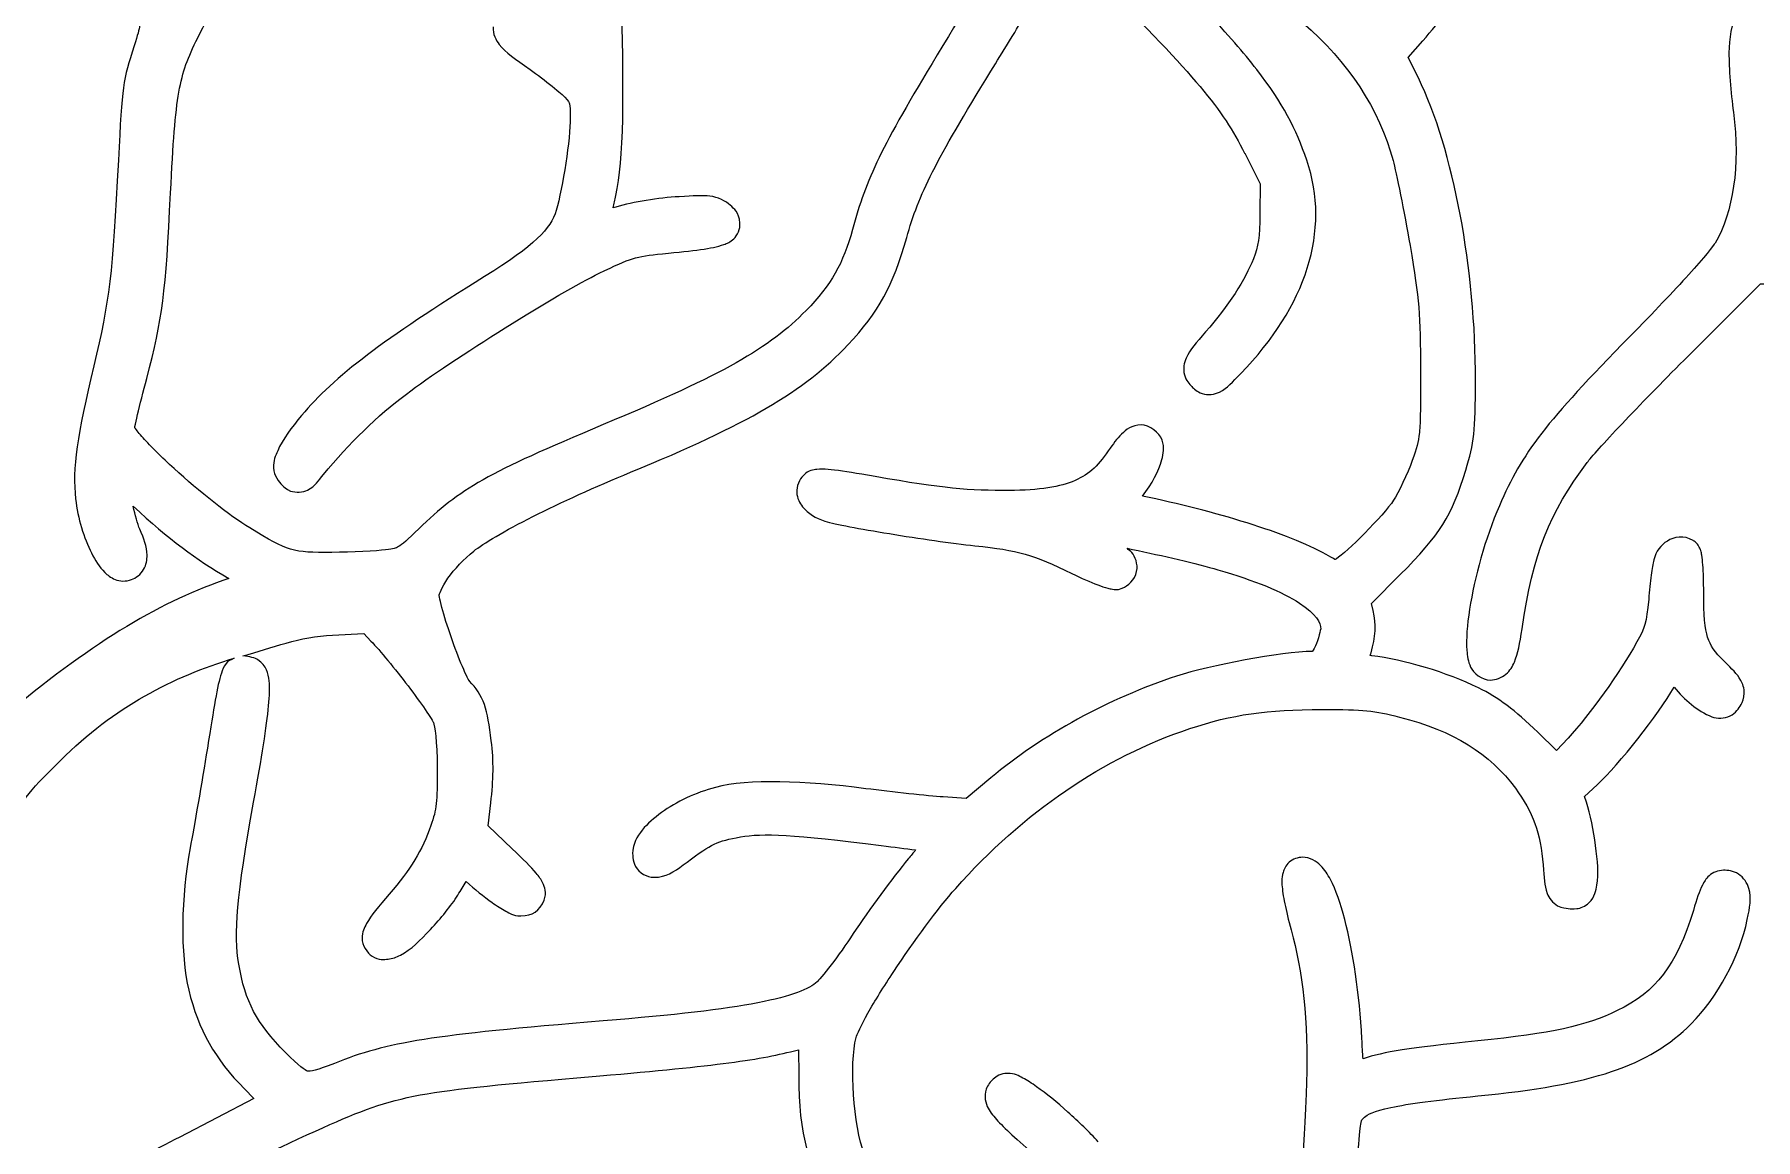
# Model space of a CAD drawing. Extents: x 3 to 173, y 187 to 306.
# Drawn here: x 15.89 to 23.85, y 237.69 to 242.8 of the extents above; entities that cross this region are included whole.
import ezdxf

# ---------------------------------------------------------------- set-up
doc = ezdxf.new("R2010")
doc.units = 0
doc.layers.add('Layer_1', color=7, linetype='CONTINUOUS')

msp = doc.modelspace()

# ---------------------------------------------------------------- linework, layer by layer
at = {"layer": 'Layer_1', "color": 7}
for points in [[(22.29422, 242.596513), (22.247365, 242.691323), (22.314613, 242.767941), (22.315177, 242.768505)], [(23.731227, 242.712797), (23.731227, 242.712233)], [(21.490532, 242.248056), (21.491097, 242.248056), (21.562756, 242.106395), (21.561091, 241.971899)], [(23.523421, 241.291752), (23.87675, 241.64453), (23.955574, 241.64453)], [(17.017434, 240.872316), (17.017434, 240.871752)], [(23.565885, 240.457292), (23.56532, 240.457292)], [(22.084757, 240.133684), (22.077041, 240.165654), (22.210433, 240.2996)], [(17.271005, 240.019607), (17.415424, 240.026211), (17.449048, 239.991484)], [(22.987095, 239.543312), (22.933628, 239.485984), (22.847087, 239.56977)], [(20.316474, 239.358716), (20.202925, 239.263906), (20.096541, 239.271075)], [(23.071443, 239.247391), (23.063176, 239.273299), (23.121052, 239.326766)], [(18.102237, 239.031282), (17.990892, 239.136562), (18.00357, 239.243499)], [(19.389329, 238.092083), (19.426811, 238.101453), (19.427911, 237.984596)], [(16.86366, 237.920416), (16.907757, 237.876319), (16.564349, 237.697725)]]:
    msp.add_lwpolyline(points, dxfattribs=at)
for points in [[(21.757323, 238.991757)], [(20.393066, 237.991773)]]:
    msp.add_lwpolyline(points, close=True, dxfattribs=at)
for points in [[(22.315177, 242.768505), (22.479106, 242.956378), (22.557866, 243.095163), (22.762762, 243.552335)], [(16.647577, 242.78291), (16.770919, 243.034043), (16.900538, 243.166052), (17.222494, 243.362789)], [(21.54676, 242.63555), (21.426493, 242.789965), (21.24779, 242.980062), (20.955306, 243.278266)], [(20.338515, 243.143344), (20.292223, 243.073568), (20.215498, 242.946302), (20.06842, 242.702922)], [(18.581233, 242.052939), (18.619012, 242.222386), (18.622548, 242.49101), (18.603834, 243.06993)], [(20.819704, 243.046768), (21.270134, 242.596257), (21.385041, 242.457649), (21.490532, 242.248056)], [(23.771467, 242.925565), (23.741091, 242.840181), (23.732029, 242.778036), (23.731227, 242.712797)], [(20.316465, 242.627405), (20.372989, 242.71921), (20.427452, 242.808321), (20.469704, 242.878208)], [(21.759561, 242.851177), (21.968956, 242.673419), (22.113467, 242.451663), (22.17738, 242.214523)], [(16.378574, 242.838008), (16.37688, 242.822458), (16.369715, 242.794975), (16.353769, 242.745403)], [(16.560486, 242.531007), (16.577955, 242.628712), (16.601399, 242.688882), (16.647577, 242.78291)], [(18.014582, 242.833541), (18.01176, 242.799423), (18.0272, 242.770611), (18.042694, 242.751411)], [(16.353769, 242.745403), (16.301228, 242.582168), (16.298301, 242.56815), (16.280456, 242.215686)], [(18.042694, 242.751411), (18.073668, 242.713009), (18.114672, 242.684936), (18.184909, 242.636205)], [(20.06842, 242.702922), (19.810969, 242.276905), (19.741045, 242.13383), (19.676507, 241.895945)], [(23.731227, 242.712233), (23.730663, 242.645253), (23.739657, 242.528475), (23.751624, 242.43773)], [(18.184909, 242.636205), (18.252515, 242.589305), (18.336408, 242.518535), (18.345863, 242.507771)], [(19.927309, 241.85846), (19.984804, 242.061132), (20.059841, 242.210606), (20.316465, 242.627405)], [(21.778269, 242.216075), (21.728756, 242.359915), (21.667023, 242.481135), (21.54676, 242.63555)], [(16.5219, 242.064677), (16.533048, 242.296438), (16.543039, 242.433299), (16.560486, 242.531007)], [(22.558803, 241.196976), (22.559367, 241.70836), (22.457285, 242.265619), (22.29422, 242.596513)], [(18.345863, 242.507771), (18.363417, 242.48779), (18.365384, 242.483952), (18.36736, 242.477455)], [(18.36736, 242.477455), (18.369335, 242.470964), (18.371249, 242.452394), (18.371221, 242.412411)], [(18.371221, 242.412411), (18.371158, 242.31759), (18.337244, 242.090142), (18.305624, 241.983016)], [(23.751624, 242.43773), (23.78424, 242.190672), (23.750212, 241.974863), (23.667287, 241.833046)], [(16.280456, 242.215686), (16.253617, 241.68526), (16.23978, 241.567839), (16.166907, 241.264839)], [(21.472896, 241.229951), (21.773884, 241.538764), (21.890122, 241.891133), (21.778269, 242.216075)], [(22.17738, 242.214523), (22.191716, 242.161262), (22.228877, 241.977634), (22.255654, 241.820955)], [(16.411659, 241.206987), (16.484303, 241.483872), (16.49954, 241.6005), (16.5219, 242.064677)], [(18.569106, 241.996162), (18.573086, 242.015184), (18.576549, 242.031953), (18.581233, 242.052939)], [(19.017244, 242.04968), (18.981885, 242.053151), (18.941865, 242.051373), (18.87503, 242.047422)], [(19.11095, 242.007787), (19.091392, 242.027316), (19.052604, 242.0462), (19.017244, 242.04968)], [(18.305624, 241.983016), (18.280873, 241.899139), (18.207337, 241.822663), (17.974896, 241.678193)], [(18.581233, 241.999464), (18.574573, 241.997488), (18.575089, 241.99777), (18.569106, 241.996162)], [(18.87503, 242.047422), (18.777437, 242.041749), (18.664661, 242.023772), (18.581233, 241.999464)], [(19.156151, 241.925654), (19.152623, 241.977513), (19.128014, 241.990723), (19.11095, 242.007787)], [(21.561091, 241.971899), (21.560244, 241.854187), (21.554882, 241.820126), (21.531325, 241.760233)], [(19.127486, 241.852895), (19.143657, 241.868219), (19.157907, 241.899732), (19.156151, 241.925654)], [(19.676507, 241.895945), (19.633488, 241.737395), (19.578186, 241.64015), (19.462083, 241.521117)], [(18.798412, 241.783457), (18.946674, 241.798753), (19.02325, 241.805159), (19.081735, 241.82645)], [(19.081735, 241.82645), (19.096354, 241.831756), (19.111309, 241.83757), (19.127486, 241.852895)], [(19.65556, 241.362367), (19.797682, 241.513367), (19.864075, 241.635566), (19.927309, 241.85846)], [(22.255654, 241.820955), (22.299833, 241.5624), (22.303742, 241.514177), (22.304159, 241.235014)], [(23.667287, 241.833046), (23.662292, 241.824466), (23.613845, 241.762947), (23.544918, 241.686973)], [(18.504613, 241.693058), (18.654905, 241.765479), (18.668096, 241.770023), (18.798412, 241.783457)], [(21.531325, 241.760233), (21.493809, 241.664771), (21.415721, 241.542055), (21.310288, 241.421786)], [(17.974896, 241.678193), (17.506348, 241.386982), (17.278837, 241.216362), (17.128229, 241.035477)], [(17.612748, 241.134676), (17.81995, 241.290936), (18.325105, 241.606554), (18.504613, 241.693058)], [(23.544918, 241.686973), (23.475991, 241.610999), (23.38307, 241.512817), (23.273169, 241.400893)], [(19.462083, 241.521117), (19.291979, 241.346718), (19.082093, 241.227115), (18.523364, 240.993054)], [(21.310288, 241.421786), (21.265, 241.370128), (21.238124, 241.341753), (21.21989, 241.301068)], [(18.64959, 240.772568), (19.187117, 240.993387), (19.452324, 241.146433), (19.65556, 241.362367)], [(23.273169, 241.400893), (22.884149, 241.004718), (22.775214, 240.864431), (22.669036, 240.618167)], [(16.166907, 241.264839), (16.09014, 240.945655), (16.066574, 240.788197), (16.08257, 240.650233)], [(21.21989, 241.301068), (21.210774, 241.28072), (21.204749, 241.250861), (21.212171, 241.2239)], [(23.236788, 240.996852), (23.318602, 241.083452), (23.420715, 241.189167), (23.523421, 241.291752)], [(16.369215, 241.039968), (16.379911, 241.085338), (16.395321, 241.144652), (16.411659, 241.206987)], [(21.212171, 241.2239), (21.219593, 241.196948), (21.234946, 241.180715), (21.246348, 241.16933)], [(21.373678, 241.14341), (21.413246, 241.163307), (21.431966, 241.187945), (21.472896, 241.229951)], [(22.304159, 241.235014), (22.3043, 241.084657), (22.303976, 241.006428), (22.299198, 240.9572)], [(22.513602, 240.781912), (22.552038, 240.90881), (22.558377, 240.960053), (22.558803, 241.196976)], [(17.229101, 240.762605), (17.345981, 240.905136), (17.480934, 241.035274), (17.612748, 241.134676)], [(21.246348, 241.16933), (21.256057, 241.159621), (21.268531, 241.145736), (21.294303, 241.136806)], [(21.294303, 241.136806), (21.32007, 241.127888), (21.353895, 241.133476), (21.373678, 241.14341)], [(16.357088, 240.984296), (16.35991, 240.997899), (16.363853, 241.017283), (16.369215, 241.039968)], [(17.128229, 241.035477), (17.082075, 240.980043), (17.039453, 240.924951), (17.017434, 240.872316)], [(16.355987, 240.980994), (16.356439, 240.984607), (16.356354, 240.980712), (16.357088, 240.984296)], [(16.357088, 240.978737), (16.356354, 240.979865), (16.356495, 240.979865), (16.355987, 240.980994)], [(16.39512, 240.931332), (16.377651, 240.950862), (16.364474, 240.96788), (16.357088, 240.978737)], [(18.523364, 240.993054), (17.987745, 240.76867), (17.862552, 240.697784), (17.670082, 240.511292)], [(20.921711, 240.948931), (20.900459, 240.928385), (20.88128, 240.903643), (20.859975, 240.87176)], [(21.011556, 240.991375), (20.967978, 240.991375), (20.942956, 240.969474), (20.921711, 240.948931)], [(21.109123, 240.921369), (21.097778, 240.956314), (21.04982, 240.991375), (21.011556, 240.991375)], [(22.299198, 240.9572), (22.294431, 240.907972), (22.286329, 240.885761), (22.266127, 240.827666)], [(23.075834, 240.818259), (23.090792, 240.838213), (23.154975, 240.910253), (23.236788, 240.996852)], [(16.538438, 240.789667), (16.481136, 240.841924), (16.430042, 240.892281), (16.39512, 240.931332)], [(17.017434, 240.871752), (17.007162, 240.847198), (16.996731, 240.828894), (16.998142, 240.792927)], [(20.859975, 240.87176), (20.81032, 240.797448), (20.764019, 240.756924), (20.692956, 240.728995)], [(21.108023, 240.830971), (21.115163, 240.858685), (21.120443, 240.886425), (21.109123, 240.921369)], [(16.888459, 240.515164), (16.795709, 240.571386), (16.653043, 240.685158), (16.538438, 240.789667)], [(16.998142, 240.792927), (16.999553, 240.756964), (17.023767, 240.727079), (17.038381, 240.713002)], [(19.512251, 240.785776), (19.495458, 240.784082), (19.474038, 240.782812), (19.449414, 240.758231)], [(19.563516, 240.785776), (19.544749, 240.787187), (19.52904, 240.787469), (19.512251, 240.785776)], [(19.720059, 240.76317), (19.650661, 240.775362), (19.601069, 240.782869), (19.563516, 240.785776)], [(21.018174, 240.662298), (21.062257, 240.71982), (21.09405, 240.776787), (21.108023, 240.830971)], [(22.266127, 240.827666), (22.245412, 240.768106), (22.201044, 240.675585), (22.179586, 240.643008)], [(22.210433, 240.2996), (22.393632, 240.482147), (22.450238, 240.572706), (22.513602, 240.781912)], [(22.773769, 240.04821), (22.826505, 240.399109), (22.898686, 240.582085), (23.075834, 240.818259)], [(17.038381, 240.713002), (17.046086, 240.705579), (17.055089, 240.695081), (17.077517, 240.685993)], [(17.155238, 240.690396), (17.193981, 240.7108), (17.202911, 240.730675), (17.229101, 240.762605)], [(18.198148, 240.568067), (18.327386, 240.633353), (18.485752, 240.70526), (18.64959, 240.772568)], [(19.449414, 240.758231), (19.43042, 240.739237), (19.417049, 240.708071), (19.418544, 240.679956)], [(20.371598, 240.688206), (20.184628, 240.68877), (20.063656, 240.702853), (19.720059, 240.76317)], [(20.692956, 240.728995), (20.621889, 240.701055), (20.520862, 240.687695), (20.371598, 240.688206)], [(16.08257, 240.650233), (16.093238, 240.558172), (16.120775, 240.469105), (16.155883, 240.39943)], [(17.077517, 240.685993), (17.099953, 240.676906), (17.135866, 240.680208), (17.155238, 240.690396)], [(19.418544, 240.679956), (19.419956, 240.651847), (19.432348, 240.629848), (19.445556, 240.613259)], [(21.867598, 240.391652), (21.692386, 240.490487), (21.350821, 240.593831), (21.018174, 240.662298)], [(22.179586, 240.643008), (22.133192, 240.572571), (21.95905, 240.399467), (21.916104, 240.372913)], [(22.669036, 240.618167), (22.602985, 240.464979), (22.554284, 240.285257), (22.531233, 240.139162)], [(16.379677, 240.509649), (16.369545, 240.532735), (16.358313, 240.575596), (16.348257, 240.615483)], [(16.348257, 240.615483), (16.516163, 240.462487), (16.637778, 240.369611), (16.791434, 240.280894)], [(17.924742, 240.408213), (17.966282, 240.44169), (18.068907, 240.50278), (18.198148, 240.568067)], [(19.445556, 240.613259), (19.471972, 240.580081), (19.506592, 240.561017), (19.548082, 240.547114)], [(19.548082, 240.547114), (19.57605, 240.537745), (19.612064, 240.530576), (19.663835, 240.52067)], [(16.413301, 240.388932), (16.412172, 240.429797), (16.39919, 240.465123), (16.379677, 240.509649)], [(17.268245, 240.402165), (17.084589, 240.400754), (17.06949, 240.405411), (16.888459, 240.515164)], [(17.670082, 240.511292), (17.618588, 240.461398), (17.591367, 240.437285), (17.576926, 240.428609)], [(19.663835, 240.52067), (19.715609, 240.510736), (19.779199, 240.499814), (19.84739, 240.4887)], [(19.84739, 240.4887), (19.983782, 240.466461), (20.137125, 240.444338), (20.243164, 240.433026)], [(23.56532, 240.457292), (23.523159, 240.483002), (23.476412, 240.47287), (23.446259, 240.454469)], [(23.577459, 240.447922), (23.574354, 240.4508), (23.566477, 240.456896), (23.565885, 240.457292)], [(16.155883, 240.39943), (16.173438, 240.364593), (16.192248, 240.334547), (16.217619, 240.309582)], [(16.397316, 240.322787), (16.410411, 240.344998), (16.413894, 240.368502), (16.413301, 240.388932)], [(17.516293, 240.413736), (17.477747, 240.40891), (17.359239, 240.402758), (17.268245, 240.402165)], [(17.576926, 240.428609), (17.562476, 240.419917), (17.555251, 240.41859), (17.516293, 240.413736)], [(17.805131, 240.283087), (17.835063, 240.324337), (17.87843, 240.370886), (17.924742, 240.408213)], [(20.243164, 240.433026), (20.444433, 240.411549), (20.511125, 240.392177), (20.691852, 240.304042)], [(20.969113, 240.401601), (20.964287, 240.408769), (20.952682, 240.414188), (20.947066, 240.420905)], [(20.947066, 240.420905), (20.95652, 240.418929), (20.96274, 240.41797), (20.97242, 240.415938)], [(20.991163, 240.313406), (20.998275, 240.351853), (20.983506, 240.380217), (20.969113, 240.401601)], [(20.97242, 240.415938), (21.110455, 240.387204), (21.269727, 240.34961), (21.366541, 240.321678)], [(21.908938, 240.36851), (21.910632, 240.369357), (21.9016, 240.372489), (21.867598, 240.391652)], [(23.446259, 240.454469), (23.415965, 240.436125), (23.392688, 240.407231), (23.383419, 240.367929)], [(23.585177, 240.439653), (23.583202, 240.442193), (23.580676, 240.444958), (23.577459, 240.447922)], [(23.593997, 240.426981), (23.592021, 240.430537), (23.58927, 240.434544), (23.585177, 240.439653)], [(23.600609, 240.411007), (23.599198, 240.41524), (23.59775, 240.419897), (23.593997, 240.426981)], [(23.605571, 240.388966), (23.604442, 240.395739), (23.603313, 240.402512), (23.600609, 240.411007)], [(23.610532, 240.343768), (23.609121, 240.361124), (23.60771, 240.375405), (23.605571, 240.388966)], [(16.217619, 240.309582), (16.230291, 240.297108), (16.244939, 240.285311), (16.265575, 240.277062)], [(16.341642, 240.275933), (16.362131, 240.283807), (16.384215, 240.300571), (16.397316, 240.322787)], [(20.691852, 240.304042), (20.735026, 240.282988), (20.776773, 240.264601), (20.810916, 240.251676)], [(20.923915, 240.236238), (20.950557, 240.246455), (20.984037, 240.274959), (20.991163, 240.313406)], [(21.366541, 240.321678), (21.539509, 240.271776), (21.666586, 240.21867), (21.744123, 240.16789)], [(21.916104, 240.372913), (21.911306, 240.369949), (21.911845, 240.370091), (21.908938, 240.36851)], [(23.383419, 240.367929), (23.378791, 240.348342), (23.375966, 240.328446), (23.371846, 240.296272)], [(23.61439, 240.216988), (23.61439, 240.264655), (23.612979, 240.309066), (23.610532, 240.343768)], [(16.791434, 240.280894), (16.489574, 240.182788), (16.169986, 239.991735), (15.783813, 239.671249)], [(16.265575, 240.277062), (16.286233, 240.268821), (16.315737, 240.266055), (16.341642, 240.275933)], [(17.763788, 240.206469), (17.763788, 240.199442), (17.77519, 240.241837), (17.805131, 240.283087)], [(20.810916, 240.251676), (20.82799, 240.245213), (20.842931, 240.240048), (20.857217, 240.236238)], [(20.857217, 240.236238), (20.864358, 240.234263), (20.871125, 240.232936), (20.879818, 240.231835)], [(20.879818, 240.231835), (20.888482, 240.230707), (20.8974, 240.226078), (20.923915, 240.236238)], [(23.371846, 240.296272), (23.367725, 240.264099), (23.36367, 240.224867), (23.359718, 240.185478)], [(17.780877, 240.132056), (17.769362, 240.172558), (17.763788, 240.210652), (17.763788, 240.206469)], [(21.744123, 240.16789), (21.821658, 240.117109), (21.84274, 240.077669), (21.842791, 240.046622)], [(22.531233, 240.139162), (22.519718, 240.066112), (22.514604, 240.002352), (22.518555, 239.948992)], [(23.359718, 240.185478), (23.348571, 240.074141), (23.342334, 240.052534), (23.305698, 239.987592)], [(23.632579, 240.009179), (23.619992, 240.048789), (23.61439, 240.110404), (23.61439, 240.216988)], [(17.826077, 239.993149), (17.808692, 240.041663), (17.792403, 240.091554), (17.780877, 240.132056)], [(22.075387, 239.938003), (22.096723, 240.011327), (22.099997, 240.067658), (22.084757, 240.133684)], [(16.856492, 239.923144), (16.991047, 239.96104), (17.118766, 240.012269), (17.271005, 240.019607)], [(17.449048, 239.991484), (17.490456, 239.948487), (17.560295, 239.863327), (17.620476, 239.784225)], [(17.87789, 239.860307), (17.861832, 239.896804), (17.843468, 239.944635), (17.826077, 239.993149)], [(21.842791, 240.046622), (21.842777, 240.052238), (21.831378, 239.995982), (21.818537, 239.969451)], [(22.738491, 239.894972), (22.755057, 239.934602), (22.763552, 239.98033), (22.773769, 240.04821)], [(23.305698, 239.987592), (23.223264, 239.841463), (23.088878, 239.653715), (22.987095, 239.543312)], [(23.710301, 239.897281), (23.663607, 239.943986), (23.645161, 239.969569), (23.632579, 240.009179)], [(16.012582, 239.439567), (16.264813, 239.69072), (16.531157, 239.825235), (16.816255, 239.913063)], [(16.816255, 239.913063), (16.802257, 239.904991), (16.78582, 239.898105), (16.778773, 239.888255)], [(16.925944, 239.904969), (16.914062, 239.912476), (16.887973, 239.921535), (16.856492, 239.923144)], [(16.97776, 239.808505), (16.974063, 239.840884), (16.966189, 239.879487), (16.925944, 239.904969)], [(21.804206, 239.944107), (21.65951, 239.941849), (21.329976, 239.87993), (21.175821, 239.829454)], [(21.818537, 239.969451), (21.808857, 239.949469), (21.804629, 239.945208), (21.804206, 239.944107)], [(22.071526, 239.925331), (22.072938, 239.929988), (22.074066, 239.933177), (22.075387, 239.938003)], [(22.079245, 239.924202), (22.076141, 239.924484), (22.074574, 239.925049), (22.071526, 239.925331)], [(22.572031, 239.775372), (22.428885, 239.84542), (22.224971, 239.907737), (22.079245, 239.924202)], [(22.518555, 239.948992), (22.520531, 239.922322), (22.523494, 239.89824), (22.536194, 239.871822)], [(16.757276, 239.843605), (16.736815, 239.782436), (16.723249, 239.688434), (16.692233, 239.496339)], [(16.778773, 239.888255), (16.767682, 239.872733), (16.762385, 239.858899), (16.757276, 239.843605)], [(17.899387, 239.81621), (17.893686, 239.826821), (17.885934, 239.842061), (17.87789, 239.860307)], [(21.175821, 239.829454), (20.861614, 239.726582), (20.555155, 239.558891), (20.316474, 239.358716)], [(22.536194, 239.871822), (22.548894, 239.845406), (22.586678, 239.81085), (22.628797, 239.811739)], [(22.628797, 239.811739), (22.651487, 239.812304), (22.67978, 239.821984), (22.699352, 239.838748)], [(22.699352, 239.838748), (22.71891, 239.855512), (22.730205, 239.87516), (22.738491, 239.894972)], [(23.785818, 239.81019), (23.767981, 239.841401), (23.745903, 239.861684), (23.710301, 239.897281)], [(16.975558, 239.692198), (16.979961, 239.739948), (16.981406, 239.776126), (16.97776, 239.808505)], [(17.620476, 239.784225), (17.650566, 239.744678), (17.67841, 239.706287), (17.699851, 239.675087)], [(17.904899, 239.805739), (17.912378, 239.79826), (17.90521, 239.80559), (17.899387, 239.81621)], [(17.973801, 239.698252), (17.9589, 239.741858), (17.933525, 239.777128), (17.904899, 239.805739)], [(22.847087, 239.56977), (22.739267, 239.673541), (22.663637, 239.73055), (22.572031, 239.775372)], [(23.121052, 239.326766), (23.225378, 239.423306), (23.401702, 239.648855), (23.47769, 239.779315)], [(23.47769, 239.779315), (23.524827, 239.720395), (23.585056, 239.66751), (23.652425, 239.642062)], [(23.801803, 239.750108), (23.802367, 239.772601), (23.794736, 239.794586), (23.785818, 239.81019)], [(23.786921, 239.698294), (23.793215, 239.710035), (23.801182, 239.727606), (23.801803, 239.750108)], [(16.906106, 239.246265), (16.944277, 239.456283), (16.966733, 239.5967), (16.975558, 239.692198)], [(17.699851, 239.675087), (17.721299, 239.643885), (17.737618, 239.615078), (17.737886, 239.614452)], [(18.005771, 239.530129), (17.996345, 239.605153), (17.988697, 239.654646), (17.973801, 239.698252)], [(21.236998, 239.586975), (21.433975, 239.65238), (21.59141, 239.675169), (21.849951, 239.675169)], [(21.849951, 239.675169), (22.043287, 239.675169), (22.088319, 239.67071), (22.20769, 239.640442)], [(23.736209, 239.645928), (23.761665, 239.659023), (23.776786, 239.679366), (23.786921, 239.698294)], [(17.737886, 239.614452), (17.743474, 239.601413), (17.755101, 239.532503), (17.755525, 239.401684)], [(20.15386, 238.847795), (20.464195, 239.198849), (20.841929, 239.455786), (21.236998, 239.586975)], [(22.20769, 239.640442), (22.45619, 239.577436), (22.625647, 239.470784), (22.743469, 239.310815)], [(23.652425, 239.642062), (23.676668, 239.632918), (23.710761, 239.632805), (23.736209, 239.645928)], [(18.00357, 239.243499), (18.016072, 239.35001), (18.017401, 239.436646), (18.005771, 239.530129)], [(15.745795, 239.079624), (15.84521, 239.272633), (15.846215, 239.273914), (16.012582, 239.439567)], [(16.692233, 239.496339), (16.666776, 239.338783), (16.630378, 239.130703), (16.612858, 239.036074)], [(17.755525, 239.401684), (17.755804, 239.244571), (17.753267, 239.215613), (17.726309, 239.138752)], [(19.737698, 239.309107), (19.454821, 239.346321), (19.19253, 239.354172), (19.042616, 239.315175)], [(19.042616, 239.315175), (18.950276, 239.29113), (18.86231, 239.247947), (18.792917, 239.198318)], [(20.096541, 239.271075), (20.025875, 239.275675), (19.861077, 239.292862), (19.737698, 239.309107)], [(22.743469, 239.310815), (22.824394, 239.200943), (22.85994, 239.103562), (22.871353, 238.956383)], [(16.837204, 238.497715), (16.813526, 238.633549), (16.827637, 238.8146), (16.906106, 239.246265)], [(18.792917, 239.198318), (18.758221, 239.173511), (18.728012, 239.14738), (18.704169, 239.117842)], [(23.113886, 239.045647), (23.104742, 239.115912), (23.090405, 239.189761), (23.071443, 239.247391)], [(17.726309, 239.138752), (17.686485, 239.024732), (17.63151, 238.933876), (17.533935, 238.821805)], [(18.704169, 239.117842), (18.680322, 239.088305), (18.659522, 239.054596), (18.659522, 239.008701)], [(19.158372, 239.085869), (19.259385, 239.104411), (19.404179, 239.097779), (19.809357, 239.046183)], [(16.612858, 239.036074), (16.570603, 238.807739), (16.565427, 238.545981), (16.606242, 238.376823)], [(18.213583, 238.91773), (18.188832, 238.947688), (18.153339, 238.983042), (18.102237, 239.031282)], [(18.911428, 238.969012), (19.027291, 239.055491), (19.048915, 239.065784), (19.158372, 239.085869)], [(19.809357, 239.046183), (19.871051, 239.038337), (19.921247, 239.031818), (19.968658, 239.025779)], [(19.968658, 239.025779), (19.956522, 239.01099), (19.947576, 239.00035), (19.933933, 238.983888)], [(23.119401, 238.862643), (23.129473, 238.916276), (23.12303, 238.975382), (23.113886, 239.045647)], [(18.659522, 239.008701), (18.659522, 238.985192), (18.663388, 238.955248), (18.688737, 238.928773)], [(18.778586, 238.900111), (18.829391, 238.907956), (18.863348, 238.933131), (18.911428, 238.969012)], [(19.933933, 238.983888), (19.863183, 238.898626), (19.752046, 238.746726), (19.680373, 238.638827)], [(21.69669, 238.968541), (21.680095, 238.953442), (21.672529, 238.935846), (21.668578, 238.921687)], [(21.757323, 238.991683), (21.738301, 238.991683), (21.713293, 238.98364), (21.69669, 238.968541)], [(21.84221, 238.953724), (21.823188, 238.972746), (21.794723, 238.991757), (21.757323, 238.991757)], [(21.88741, 238.888681), (21.874654, 238.913093), (21.86122, 238.934703), (21.84221, 238.953724)], [(22.871353, 238.956383), (22.876207, 238.893778), (22.875558, 238.863873), (22.890095, 238.824642)], [(17.850885, 238.816852), (17.865024, 238.839741), (17.876316, 238.858347), (17.889467, 238.879692)], [(17.889467, 238.879692), (17.92875, 238.844276), (17.970442, 238.80956), (18.009081, 238.782678)], [(18.244452, 238.871979), (18.236042, 238.889223), (18.225966, 238.902752), (18.213583, 238.91773)], [(18.249964, 238.793707), (18.263031, 238.827633), (18.252834, 238.854727), (18.244452, 238.871979)], [(18.688737, 238.928773), (18.714081, 238.902301), (18.753183, 238.896191), (18.778586, 238.900111)], [(21.668578, 238.921687), (21.660648, 238.893368), (21.662392, 238.871716), (21.66527, 238.845069)], [(21.953558, 238.704023), (21.934225, 238.77805), (21.912923, 238.839856), (21.88741, 238.888681)], [(23.639722, 238.90632), (23.623946, 238.892067), (23.615734, 238.877539), (23.608305, 238.862773)], [(23.705319, 238.931663), (23.682713, 238.931663), (23.65551, 238.920544), (23.639722, 238.90632)], [(23.774771, 238.914024), (23.750359, 238.92901), (23.72584, 238.931663), (23.705319, 238.931663)], [(23.82328, 238.847327), (23.816704, 238.871231), (23.799206, 238.899041), (23.774771, 238.914024)], [(17.533935, 238.821805), (17.482556, 238.762798), (17.450002, 238.723324), (17.428652, 238.685102)], [(17.724105, 238.658102), (17.772441, 238.709591), (17.819798, 238.766566), (17.850885, 238.816852)], [(18.143027, 238.720948), (18.194767, 238.720948), (18.230744, 238.743638), (18.249964, 238.793707)], [(19.86723, 238.463044), (19.959714, 238.60266), (20.071406, 238.754518), (20.15386, 238.847795)], [(21.66527, 238.845069), (21.671028, 238.791777), (21.687735, 238.721199), (21.714879, 238.619621)], [(22.890095, 238.824642), (22.897348, 238.805027), (22.916285, 238.779452), (22.938601, 238.767867)], [(23.082469, 238.780511), (23.114126, 238.810982), (23.114656, 238.837452), (23.119401, 238.862643)], [(23.608305, 238.862773), (23.593461, 238.833238), (23.582426, 238.798714), (23.566412, 238.745916)], [(23.816111, 238.704562), (23.827654, 238.760391), (23.836431, 238.799501), (23.82328, 238.847327)], [(18.009081, 238.782678), (18.031546, 238.767043), (18.052837, 238.75351), (18.072471, 238.742989)], [(18.072471, 238.742989), (18.092114, 238.732462), (18.102395, 238.720948), (18.143027, 238.720948)], [(22.938601, 238.767867), (22.960896, 238.756296), (22.976201, 238.755901), (22.987106, 238.754631)], [(22.987106, 238.754631), (22.998395, 238.75322), (23.010728, 238.751809), (23.027345, 238.754066)], [(23.027345, 238.754066), (23.043968, 238.756324), (23.066639, 238.765327), (23.082469, 238.780511)], [(23.566412, 238.745916), (23.489467, 238.492308), (23.393611, 238.369643), (23.214185, 238.282343)], [(17.428652, 238.685102), (17.417984, 238.665996), (17.40779, 238.646277), (17.407705, 238.616201)], [(17.585748, 238.539038), (17.635998, 238.565003), (17.675766, 238.606614), (17.724105, 238.658102)], [(19.680373, 238.638827), (19.646419, 238.587716), (19.609411, 238.535592), (19.577848, 238.493857)], [(22.032933, 238.152256), (22.021785, 238.36005), (21.99223, 238.555969), (21.953558, 238.704023)], [(23.556489, 238.221696), (23.679107, 238.344122), (23.780571, 238.532581), (23.816111, 238.704562)], [(17.407705, 238.616201), (17.407609, 238.586127), (17.430876, 238.548357), (17.45401, 238.534071)], [(21.714879, 238.619621), (21.766419, 238.426753), (21.786982, 238.186049), (21.775515, 237.896977)], [(17.053833, 238.088713), (16.918561, 238.225868), (16.867741, 238.322441), (16.837204, 238.497715)], [(17.45401, 238.534071), (17.486067, 238.514429), (17.50786, 238.518239), (17.527873, 238.520835)], [(17.527873, 238.520835), (17.547851, 238.523375), (17.566899, 238.52933), (17.585748, 238.539038)], [(19.577848, 238.493857), (19.546281, 238.452122), (19.514602, 238.417161), (19.512804, 238.415583)], [(19.512804, 238.415583), (19.477348, 238.384468), (19.395902, 238.348894), (19.238851, 238.318572)], [(19.748166, 238.271224), (19.779402, 238.326296), (19.820988, 238.39324), (19.86723, 238.463044)], [(16.606242, 238.376823), (16.65026, 238.194327), (16.727338, 238.058109), (16.86366, 237.920416)], [(19.238851, 238.318572), (19.081794, 238.288242), (18.85215, 238.261814), (18.523923, 238.234786)], [(18.523923, 238.234786), (17.723704, 238.168887), (17.527732, 238.137687), (17.279831, 238.038554)], [(19.693595, 238.158775), (19.696135, 238.168568), (19.716935, 238.216148), (19.748166, 238.271224)], [(23.214185, 238.282343), (23.06921, 238.211802), (22.913026, 238.176863), (22.569265, 238.142336)], [(19.73163, 237.618032), (19.679792, 237.751785), (19.661478, 238.035534), (19.693595, 238.158775)], [(22.038444, 238.059653), (22.036751, 238.088112), (22.03488, 238.115996), (22.032933, 238.152256)], [(22.569265, 237.887661), (23.099699, 237.940372), (23.358553, 238.024082), (23.556489, 238.221696)], [(17.155808, 238.002723), (17.144604, 238.005263), (17.116506, 238.02516), (17.053833, 238.088713)], [(18.402101, 237.971368), (18.983888, 238.021003), (19.219135, 238.049199), (19.389329, 238.092083)], [(22.569265, 238.142336), (22.246188, 238.109877), (22.137168, 238.092216), (22.038444, 238.059653)], [(17.279831, 238.038554), (17.198745, 238.006129), (17.167001, 238.000287), (17.155808, 238.002723)], [(20.393066, 237.991778), (20.361136, 237.991778), (20.342433, 237.978514), (20.328022, 237.96587)], [(20.464722, 237.970267), (20.444518, 237.980879), (20.428319, 237.991773), (20.393066, 237.991773)], [(17.192737, 237.725524), (17.561023, 237.892058), (17.630407, 237.905529), (18.402101, 237.971368)], [(19.427911, 237.984596), (19.429322, 237.702176), (19.460116, 237.588728), (19.642886, 237.206281)], [(20.295502, 237.919566), (20.283084, 237.887198), (20.29268, 237.852166), (20.304321, 237.830821)], [(20.328022, 237.96587), (20.313601, 237.953227), (20.302876, 237.938721), (20.295502, 237.919566)], [(20.528112, 237.930581), (20.505789, 237.946358), (20.484924, 237.959656), (20.464722, 237.970267)], [(20.673084, 237.813171), (20.623007, 237.857872), (20.57278, 237.899009), (20.528112, 237.930581)], [(20.304321, 237.830821), (20.315921, 237.809485), (20.330004, 237.792671), (20.349519, 237.771843)], [(21.775515, 237.896977), (21.760557, 237.520163), (21.743979, 237.400689), (21.688421, 237.260877)], [(22.04561, 237.789546), (22.056984, 237.80092), (22.086439, 237.81774), (22.167428, 237.834744)], [(22.167428, 237.834744), (22.248415, 237.851762), (22.375327, 237.868388), (22.569265, 237.887661)], [(20.349519, 237.771843), (20.388548, 237.730173), (20.449228, 237.675269), (20.546304, 237.590492)], [(20.813642, 237.675918), (20.7725, 237.720738), (20.723162, 237.76847), (20.673084, 237.813171)], [(22.016394, 237.639063), (22.021277, 237.710488), (22.025561, 237.749158), (22.029625, 237.764739)], [(22.029625, 237.764739), (22.033661, 237.780318), (22.030472, 237.774419), (22.04561, 237.789546)], [(16.564349, 237.697725), (16.32472, 237.573186), (15.990408, 237.39152), (15.817454, 237.292031)], [(15.846667, 237.018868), (16.435701, 237.360038), (16.761106, 237.530356), (17.192737, 237.725524)]]:
    msp.add_open_spline(points, degree=3, dxfattribs=at)

doc.saveas('drawing.dxf')
